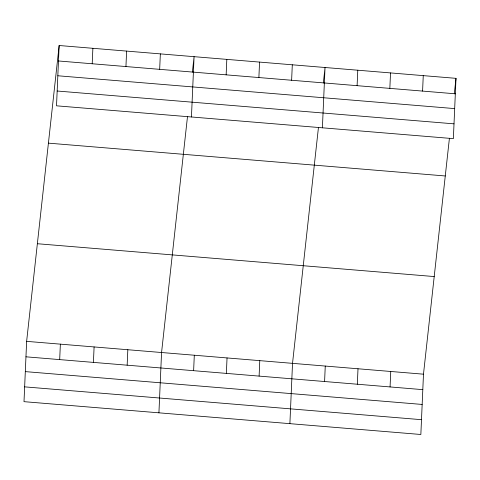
<?xml version="1.0" encoding="UTF-8"?>
<svg xmlns="http://www.w3.org/2000/svg" width="480" height="480" viewBox="0 0 480 480"><rect width="100%" height="100%" fill="white"/><g stroke="black" fill="none" stroke-linecap="round" stroke-linejoin="round"><path stroke-width="0.72" d="M59.148 45.51L56.52 105.816L453.366 138.642L456 78.336L59.148 45.51L26.634 341.358L24 401.664L420.852 434.49L423.48 374.184L449.418 138.246M59.688 359.604L60.366 344.148M92.208 63.762L92.88 48.3M93.42 362.4L94.098 346.938M125.94 66.552L126.612 51.09M127.152 365.19L127.83 349.728M159.672 69.342L160.35 53.88M158.928 412.824L161.562 352.518L187.494 116.58M191.448 116.976L194.082 56.67L192.372 72.204M193.626 370.686L194.304 355.224M226.146 74.838L226.818 59.382M226.368 373.392L227.04 357.936M258.882 77.55L259.56 62.088M259.11 376.104L259.782 360.642M291.624 80.256L292.302 64.8M289.89 423.654L292.524 363.354L318.456 127.416M322.404 127.812L325.038 67.506L323.334 83.04M324.588 381.522L325.26 366.06M357.102 85.674L357.78 70.212M357.33 384.228L358.002 368.766M389.844 88.38L390.522 72.924M390.066 386.934L390.744 371.478M422.586 91.092L423.258 75.63M454.29 93.87L456 78.336M58.476 60.972L455.328 93.798M57.828 75.768L454.68 108.6M57.162 91.014L454.014 123.846M48.42 143.142L445.272 175.968M37.362 243.726L434.214 276.558M26.634 341.358L423.48 374.184M25.956 356.814L422.808 389.646M25.314 371.616L422.16 404.442M24.648 386.862L421.494 419.688"/></g></svg>
